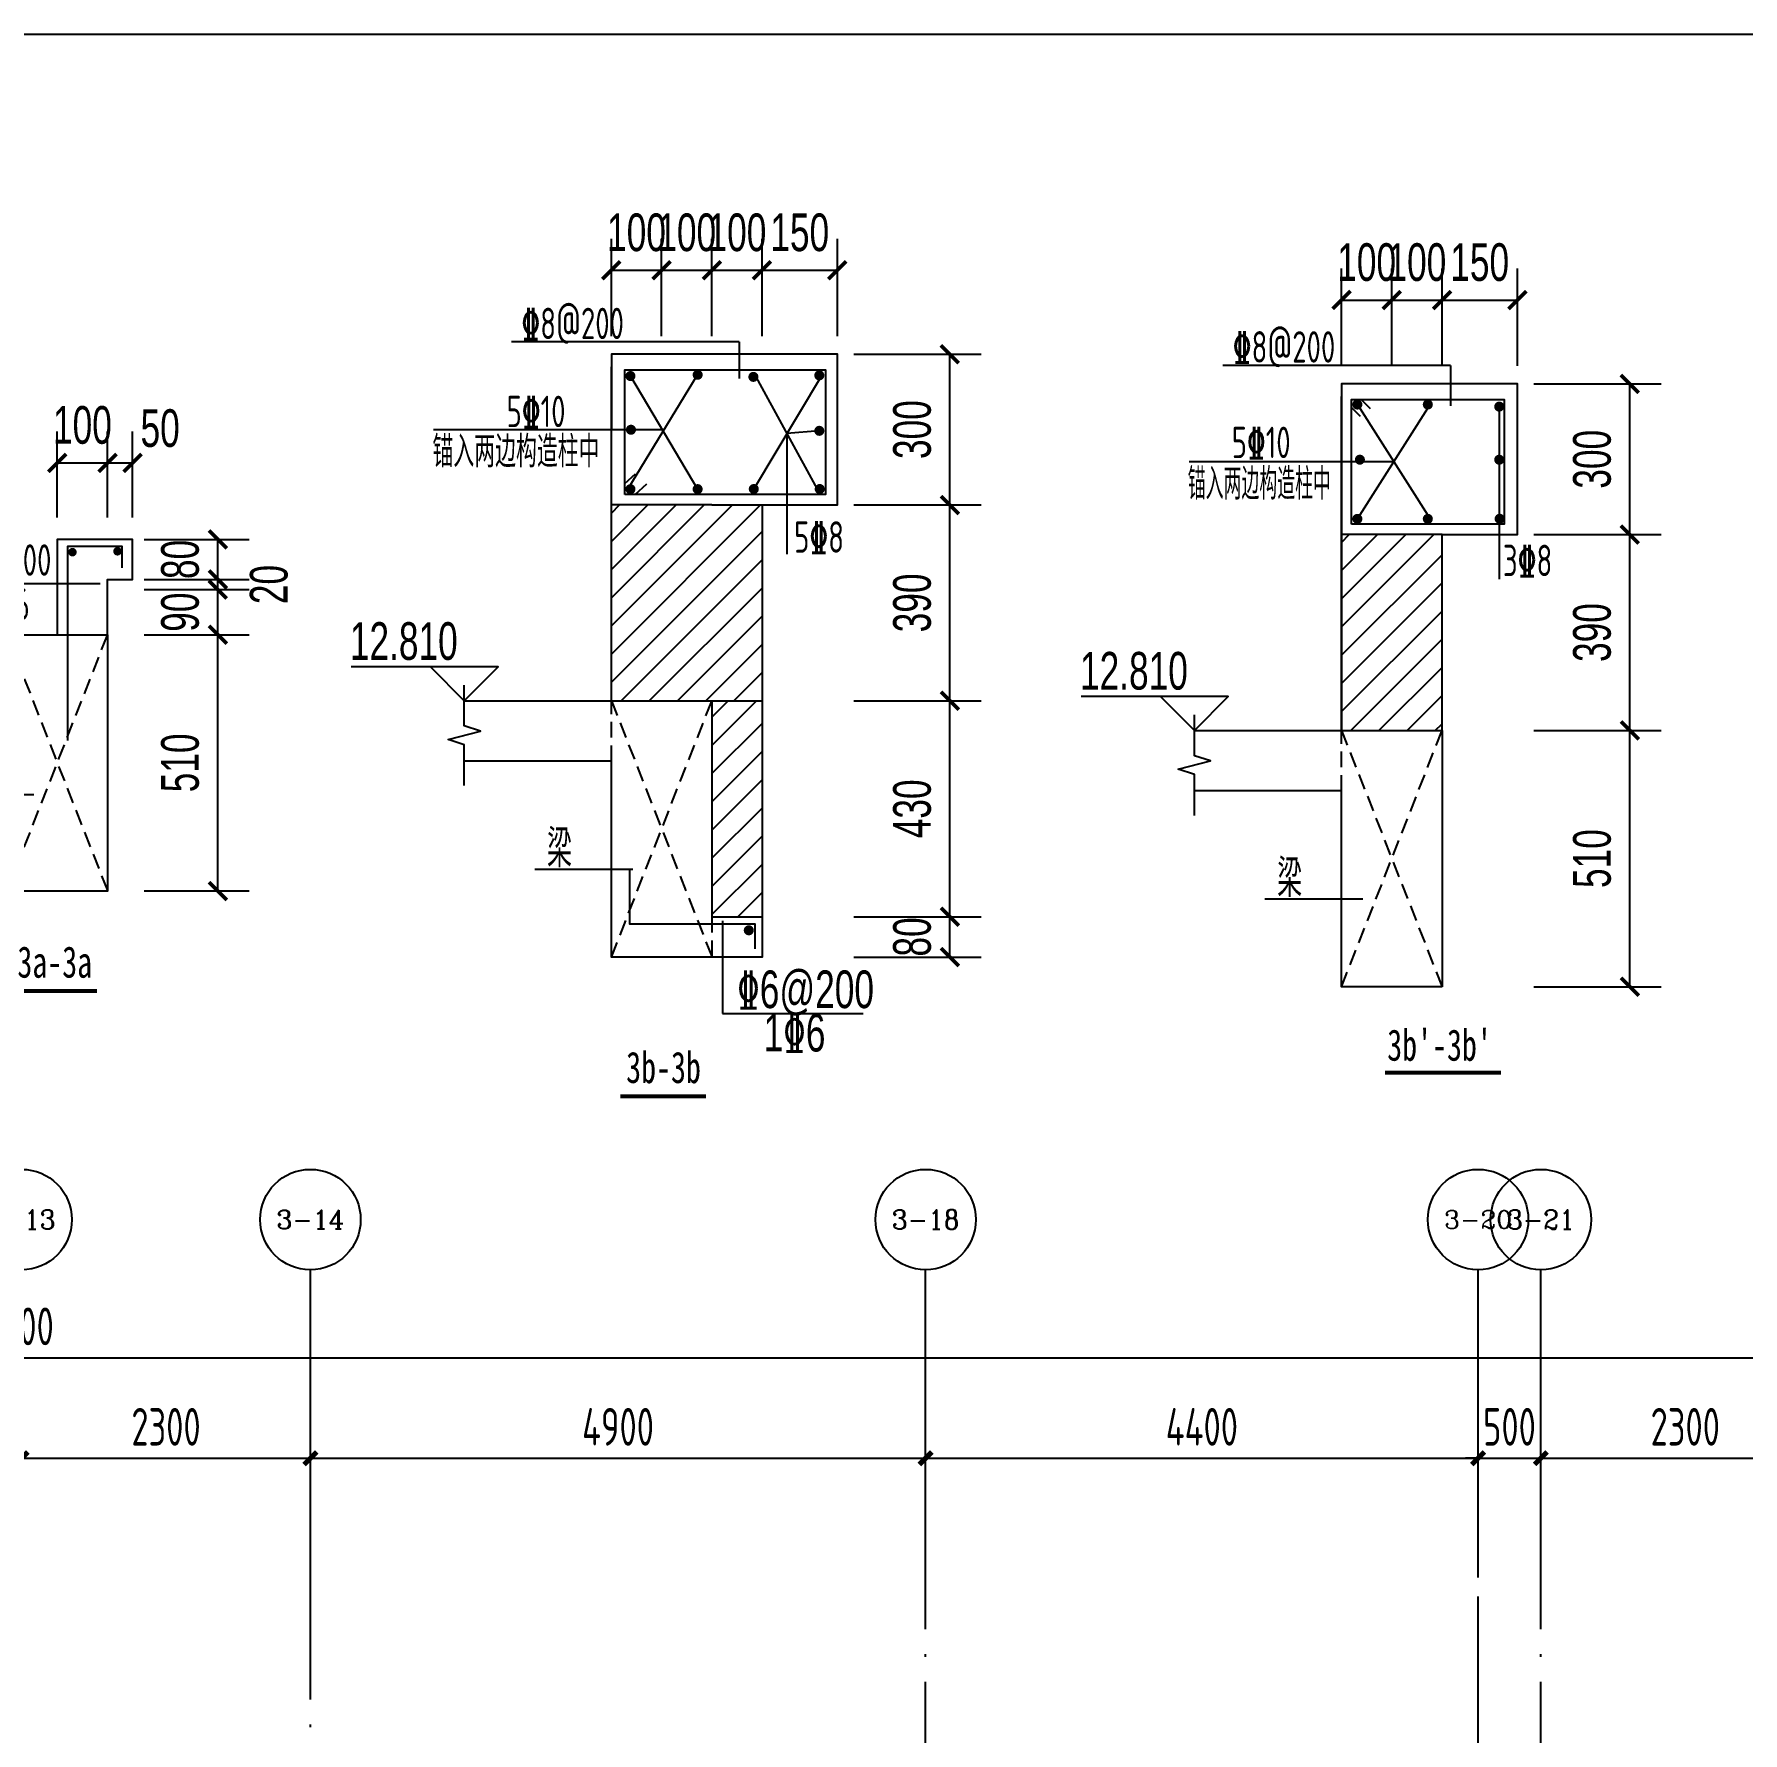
# Model space of a CAD drawing. Extents: x -173820 to 521180, y -715739 to 158231.
# Drawn here: x 18530 to 32138, y 89344 to 102871 of the extents above; entities that cross this region are included whole.
import ezdxf
from ezdxf.enums import TextEntityAlignment as Align

# ---------------------------------------------------------------- set-up
doc = ezdxf.new("R2010")
doc.units = 0
doc.header["$LTSCALE"] = 1000
doc.linetypes.add('DOTE', pattern=[2.42, 2, -0.2, 0.02, -0.2])
doc.linetypes.add('HIDDEN2', pattern=[0.1875, 0.125, -0.0625])
for name, color, linetype in [('AXIS', 1, 'DOTE'), ('AXIS_TEXT', 7, 'Continuous'), ('DIM1', 3, 'Continuous'), ('JG1', 3, 'Continuous'), ('填充', 8, 'Continuous'), ('模板线', 3, 'Continuous')]:
    doc.layers.add(name, color=color, linetype=linetype)
doc.styles.add('_TCH_AXIS', font='COMPLEX', dxfattribs={"bigfont": 'GBCBIG'})
doc.styles.add('COMPLEX', font='COMPLEX')
doc.styles.add('TEXTDIM', font='njadri_romans1.shx', dxfattribs={"width": 0.7, "bigfont": 'njadri_fhztxt.shx'})
doc.styles.add('TEXTSTEEL', font='njadri_tssdeng.shx', dxfattribs={"width": 0.7, "bigfont": 'njadri_tssdchn.shx'})
doc.styles.add('zzt', font='tssdeng.shx', dxfattribs={"width": 0.7, "height": 300, "bigfont": 'tssdchn.shx'})
doc.styles.add('钢筋', font='tssdeng.shx', dxfattribs={"width": 0.7, "height": 250, "bigfont": 'tssdchn.shx'})
doc.styles.add('黑体', font='simhei.ttf', dxfattribs={"width": 0.8})
doc.dimstyles.new('DIM100', dxfattribs={"dimtxt": 300, "dimasz": 1, "dimexe": 250, "dimexo": 0, "dimgap": 150, "dimtad": 1, "dimdec": 0, "dimzin": 0, "dimdsep": 46, "dimtxsty": 'TEXTDIM', "dimblk": 'DI', "dimcen": 0, "dimclrt": 7, "dimadec": 0, "dimazin": 0, "dimtfac": 1, "dimtdec": 0, "dimtix": 1, "dimtmove": 2, "dimatfit": 3, "dimldrblk": 'DI', "dimfxl": 0, "dimtolj": 1, "dimtzin": 0, "dimarcsym": 0})
doc.dimstyles.new('DIM_1_100', dxfattribs={"dimtxt": 300, "dimasz": 100, "dimexe": 200, "dimexo": 50, "dimgap": 100, "dimtad": 1, "dimdec": 0, "dimzin": 0, "dimdsep": 46, "dimtxsty": 'zzt', "dimblk": 'ARCHTICK', "dimcen": 0, "dimclrt": 7, "dimadec": 0, "dimazin": 0, "dimtfac": 1, "dimtdec": 0, "dimtix": 1, "dimtmove": 2, "dimatfit": 0, "dimldrblk": 'ARCHTICK', "dimfxl": 0, "dimtolj": 1, "dimarcsym": 0})

# ---------------------------------------------------------------- blocks, each defined once
blk = doc.blocks.new('DI')
at = {"color": 3, "const_width": 30}
blk.add_lwpolyline([(-71, -71), (71, 71)], dxfattribs=at)
blk = doc.blocks.new('*D866')
at = {"layer": 'Defpoints', "color": 0}
for p in [(3151, 4206), (2951, 3770), (3151, 3770)]:
    blk.add_point(p, dxfattribs=at)
at = {"layer": 'JG1', "color": 0, "lineweight": -2}
for p, q in [((2951, 3770), (2951, 4456)), ((3151, 3770), (3151, 4456)), ((2950, 4206), (2949, 4206)), ((2951, 4206), (3151, 4206)), ((3152, 4206), (3153, 4206))]:
    blk.add_line(p, q, dxfattribs=at)
blk.add_blockref('DI', (2951, 4206), dxfattribs=at)
at = {"layer": 'JG1', "color": 0, "lineweight": -2, "rotation": 180}
blk.add_blockref('DI', (3151, 4206), dxfattribs=at)
at = {"layer": 'JG1', "color": 7, "insert": (3370, 4481), "char_height": 300, "attachment_point": 5, "style": 'TEXTDIM'}
blk.add_mtext('\\A1;50', dxfattribs=at)
blk = doc.blocks.new('*D867')
at = {"layer": 'Defpoints', "color": 0}
for p in [(2951, 4206), (2551, 3770), (2951, 3770)]:
    blk.add_point(p, dxfattribs=at)
at = {"layer": 'JG1', "color": 0, "lineweight": -2}
for p, q in [((2551, 3770), (2551, 4456)), ((2951, 3770), (2951, 4456)), ((2550, 4206), (2549, 4206)), ((2551, 4206), (2951, 4206)), ((2952, 4206), (2953, 4206))]:
    blk.add_line(p, q, dxfattribs=at)
blk.add_blockref('DI', (2551, 4206), dxfattribs=at)
at = {"layer": 'JG1', "color": 0, "lineweight": -2, "rotation": 180}
blk.add_blockref('DI', (2951, 4206), dxfattribs=at)
at = {"layer": 'JG1', "color": 7, "insert": (2751, 4506), "char_height": 300, "attachment_point": 5, "style": 'TEXTDIM'}
blk.add_mtext('\\A1;100', dxfattribs=at)
blk = doc.blocks.new('*D868')
at = {"layer": 'Defpoints', "color": 0}
for p in [(3243, 3597), (3830, 3597), (3243, 3277)]:
    blk.add_point(p, dxfattribs=at)
at = {"layer": 'JG1', "color": 0, "lineweight": -2}
for p, q in [((3243, 3597), (4080, 3597)), ((3830, 3598), (3830, 3599)), ((3830, 3277), (3830, 3597)), ((3243, 3277), (4080, 3277)), ((3830, 3276), (3830, 3275))]:
    blk.add_line(p, q, dxfattribs=at)
for p, rotation in [((3830, 3597), 270), ((3830, 3277), 90)]:
    blk.add_blockref('DI', p, dxfattribs=dict(at, rotation=rotation))
at = {"layer": 'JG1', "color": 7, "insert": (3530, 3437), "char_height": 300, "attachment_point": 5, "rotation": 90, "style": 'TEXTDIM'}
blk.add_mtext('\\A1;80', dxfattribs=at)
blk = doc.blocks.new('*D869')
at = {"layer": 'Defpoints', "color": 0}
for p in [(3243, 3277), (3830, 3277), (3243, 3197)]:
    blk.add_point(p, dxfattribs=at)
at = {"layer": 'JG1', "color": 0, "lineweight": -2}
for p, q in [((3243, 3277), (4080, 3277)), ((3830, 3278), (3830, 3279)), ((3830, 3197), (3830, 3277)), ((3243, 3197), (4080, 3197)), ((3830, 3196), (3830, 3195))]:
    blk.add_line(p, q, dxfattribs=at)
for p, rotation in [((3830, 3277), 270), ((3830, 3197), 90)]:
    blk.add_blockref('DI', p, dxfattribs=dict(at, rotation=rotation))
at = {"layer": 'JG1', "color": 7, "insert": (4237, 3237), "char_height": 300, "attachment_point": 5, "rotation": 90, "style": 'TEXTDIM'}
blk.add_mtext('\\A1;20', dxfattribs=at)
blk = doc.blocks.new('*D870')
at = {"layer": 'Defpoints', "color": 0}
for p in [(3243, 2837), (3830, 2837), (3243, 797)]:
    blk.add_point(p, dxfattribs=at)
at = {"layer": 'JG1', "color": 0, "lineweight": -2}
for p, q in [((3243, 2837), (4080, 2837)), ((3830, 798), (3830, 2836)), ((3243, 797), (4080, 797))]:
    blk.add_line(p, q, dxfattribs=at)
for p, rotation in [((3830, 2837), 90), ((3830, 797), 270)]:
    blk.add_blockref('DI', p, dxfattribs=dict(at, rotation=rotation))
at = {"layer": 'JG1', "color": 7, "insert": (3530, 1817), "char_height": 300, "attachment_point": 5, "rotation": 90, "style": 'TEXTDIM'}
blk.add_mtext('\\A1;510', dxfattribs=at)
blk = doc.blocks.new('*D871')
at = {"layer": 'Defpoints', "color": 0}
for p in [(3243, 3197), (3830, 3197), (3243, 2837)]:
    blk.add_point(p, dxfattribs=at)
at = {"layer": 'JG1', "color": 0, "lineweight": -2}
for p, q in [((3243, 3197), (4080, 3197)), ((3830, 3198), (3830, 3199)), ((3830, 2837), (3830, 3197)), ((3243, 2837), (4080, 2837)), ((3830, 2836), (3830, 2835))]:
    blk.add_line(p, q, dxfattribs=at)
for p, rotation in [((3830, 3197), 270), ((3830, 2837), 90)]:
    blk.add_blockref('DI', p, dxfattribs=dict(at, rotation=rotation))
at = {"layer": 'JG1', "color": 7, "insert": (3530, 3017), "char_height": 300, "attachment_point": 5, "rotation": 90, "style": 'TEXTDIM'}
blk.add_mtext('\\A1;90', dxfattribs=at)
blk = doc.blocks.new('*D1732')
at = {"layer": 'Defpoints', "color": 0}
for p in [(3883, 6579), (3283, 6055), (3883, 6055)]:
    blk.add_point(p, dxfattribs=at)
at = {"layer": 'JG1', "color": 0, "lineweight": -2}
for p, q in [((3283, 6055), (3283, 6829)), ((3883, 6055), (3883, 6829)), ((3282, 6579), (3281, 6579)), ((3283, 6579), (3883, 6579)), ((3884, 6579), (3885, 6579))]:
    blk.add_line(p, q, dxfattribs=at)
blk.add_blockref('DI', (3283, 6579), dxfattribs=at)
at = {"layer": 'JG1', "color": 0, "lineweight": -2, "rotation": 180}
blk.add_blockref('DI', (3883, 6579), dxfattribs=at)
at = {"layer": 'JG1', "color": 7, "insert": (3583, 6879), "char_height": 300, "attachment_point": 5, "style": 'TEXTDIM'}
blk.add_mtext('\\A1;150', dxfattribs=at)
blk = doc.blocks.new('*D1733')
at = {"layer": 'Defpoints', "color": 0}
for p in [(2883, 6579), (2483, 6055), (2883, 6055)]:
    blk.add_point(p, dxfattribs=at)
at = {"layer": 'JG1', "color": 0, "lineweight": -2}
for p, q in [((2483, 6055), (2483, 6829)), ((2883, 6055), (2883, 6829)), ((2482, 6579), (2481, 6579)), ((2483, 6579), (2883, 6579)), ((2884, 6579), (2885, 6579))]:
    blk.add_line(p, q, dxfattribs=at)
blk.add_blockref('DI', (2483, 6579), dxfattribs=at)
at = {"layer": 'JG1', "color": 0, "lineweight": -2, "rotation": 180}
blk.add_blockref('DI', (2883, 6579), dxfattribs=at)
at = {"layer": 'JG1', "color": 7, "insert": (2683, 6879), "char_height": 300, "attachment_point": 5, "style": 'TEXTDIM'}
blk.add_mtext('\\A1;100', dxfattribs=at)
blk = doc.blocks.new('*D1734')
at = {"layer": 'Defpoints', "color": 0}
for p in [(2483, 6579), (2083, 6055), (2483, 6055)]:
    blk.add_point(p, dxfattribs=at)
at = {"layer": 'JG1', "color": 0, "lineweight": -2}
for p, q in [((2083, 6055), (2083, 6829)), ((2483, 6055), (2483, 6829)), ((2082, 6579), (2081, 6579)), ((2083, 6579), (2483, 6579)), ((2484, 6579), (2485, 6579))]:
    blk.add_line(p, q, dxfattribs=at)
blk.add_blockref('DI', (2083, 6579), dxfattribs=at)
at = {"layer": 'JG1', "color": 0, "lineweight": -2, "rotation": 180}
blk.add_blockref('DI', (2483, 6579), dxfattribs=at)
at = {"layer": 'JG1', "color": 7, "insert": (2283, 6879), "char_height": 300, "attachment_point": 5, "style": 'TEXTDIM'}
blk.add_mtext('\\A1;100', dxfattribs=at)
blk = doc.blocks.new('*D1735')
at = {"layer": 'Defpoints', "color": 0}
for p in [(4014, 5910), (4779, 5910), (4014, 4710)]:
    blk.add_point(p, dxfattribs=at)
at = {"layer": 'JG1', "color": 0, "lineweight": -2}
for p, q in [((4014, 5910), (5029, 5910)), ((4779, 4711), (4779, 5909)), ((4014, 4710), (5029, 4710))]:
    blk.add_line(p, q, dxfattribs=at)
for p, rotation in [((4779, 5910), 90), ((4779, 4710), 270)]:
    blk.add_blockref('DI', p, dxfattribs=dict(at, rotation=rotation))
at = {"layer": 'JG1', "color": 7, "insert": (4479, 5310), "char_height": 300, "attachment_point": 5, "rotation": 90, "style": 'TEXTDIM'}
blk.add_mtext('\\A1;300', dxfattribs=at)
blk = doc.blocks.new('*D1736')
at = {"layer": 'Defpoints', "color": 0}
for p in [(4014, 1430), (4779, 1430), (4014, 1110)]:
    blk.add_point(p, dxfattribs=at)
at = {"layer": 'JG1', "color": 0, "lineweight": -2}
for p, q in [((4014, 1430), (5029, 1430)), ((4779, 1431), (4779, 1432)), ((4779, 1110), (4779, 1430)), ((4014, 1110), (5029, 1110)), ((4779, 1109), (4779, 1108))]:
    blk.add_line(p, q, dxfattribs=at)
for p, rotation in [((4779, 1430), 270), ((4779, 1110), 90)]:
    blk.add_blockref('DI', p, dxfattribs=dict(at, rotation=rotation))
at = {"layer": 'JG1', "color": 7, "insert": (4479, 1270), "char_height": 300, "attachment_point": 5, "rotation": 90, "style": 'TEXTDIM'}
blk.add_mtext('\\A1;80', dxfattribs=at)
blk = doc.blocks.new('*D1737')
at = {"layer": 'Defpoints', "color": 0}
for p in [(4014, 4710), (4779, 4710), (4014, 3150)]:
    blk.add_point(p, dxfattribs=at)
at = {"layer": 'JG1', "color": 0, "lineweight": -2}
for p, q in [((4014, 4710), (5029, 4710)), ((4779, 3151), (4779, 4709)), ((4014, 3150), (5029, 3150))]:
    blk.add_line(p, q, dxfattribs=at)
for p, rotation in [((4779, 4710), 90), ((4779, 3150), 270)]:
    blk.add_blockref('DI', p, dxfattribs=dict(at, rotation=rotation))
at = {"layer": 'JG1', "color": 7, "insert": (4479, 3930), "char_height": 300, "attachment_point": 5, "rotation": 90, "style": 'TEXTDIM'}
blk.add_mtext('\\A1;390', dxfattribs=at)
blk = doc.blocks.new('*D1738')
at = {"layer": 'Defpoints', "color": 0}
for p in [(3283, 6579), (2883, 6055), (3283, 6055)]:
    blk.add_point(p, dxfattribs=at)
at = {"layer": 'JG1', "color": 0, "lineweight": -2}
for p, q in [((2883, 6055), (2883, 6829)), ((3283, 6055), (3283, 6829)), ((2882, 6579), (2881, 6579)), ((2883, 6579), (3283, 6579)), ((3284, 6579), (3285, 6579))]:
    blk.add_line(p, q, dxfattribs=at)
blk.add_blockref('DI', (2883, 6579), dxfattribs=at)
at = {"layer": 'JG1', "color": 0, "lineweight": -2, "rotation": 180}
blk.add_blockref('DI', (3283, 6579), dxfattribs=at)
at = {"layer": 'JG1', "color": 7, "insert": (3083, 6879), "char_height": 300, "attachment_point": 5, "style": 'TEXTDIM'}
blk.add_mtext('\\A1;100', dxfattribs=at)
blk = doc.blocks.new('*D1739')
at = {"layer": 'Defpoints', "color": 0}
for p in [(4014, 3150), (4779, 3150), (4014, 1430)]:
    blk.add_point(p, dxfattribs=at)
at = {"layer": 'JG1', "color": 0, "lineweight": -2}
for p, q in [((4014, 3150), (5029, 3150)), ((4779, 1431), (4779, 3149)), ((4014, 1430), (5029, 1430))]:
    blk.add_line(p, q, dxfattribs=at)
for p, rotation in [((4779, 3150), 90), ((4779, 1430), 270)]:
    blk.add_blockref('DI', p, dxfattribs=dict(at, rotation=rotation))
at = {"layer": 'JG1', "color": 7, "insert": (4479, 2290), "char_height": 300, "attachment_point": 5, "rotation": 90, "style": 'TEXTDIM'}
blk.add_mtext('\\A1;430', dxfattribs=at)
blk = doc.blocks.new('*D1746')
at = {"layer": 'Defpoints', "color": 0}
for p in [(3483, 6153), (2883, 5630), (3483, 5630)]:
    blk.add_point(p, dxfattribs=at)
at = {"layer": 'JG1', "color": 0, "lineweight": -2}
for p, q in [((2883, 5630), (2883, 6403)), ((3483, 5630), (3483, 6403)), ((2882, 6153), (2881, 6153)), ((2883, 6153), (3483, 6153)), ((3484, 6153), (3485, 6153))]:
    blk.add_line(p, q, dxfattribs=at)
blk.add_blockref('DI', (2883, 6153), dxfattribs=at)
at = {"layer": 'JG1', "color": 0, "lineweight": -2, "rotation": 180}
blk.add_blockref('DI', (3483, 6153), dxfattribs=at)
at = {"layer": 'JG1', "color": 7, "insert": (3183, 6453), "char_height": 300, "attachment_point": 5, "style": 'TEXTDIM'}
blk.add_mtext('\\A1;150', dxfattribs=at)
blk = doc.blocks.new('*D1747')
at = {"layer": 'Defpoints', "color": 0}
for p in [(2883, 6153), (2483, 5630), (2883, 5630)]:
    blk.add_point(p, dxfattribs=at)
at = {"layer": 'JG1', "color": 0, "lineweight": -2}
for p, q in [((2483, 5630), (2483, 6403)), ((2883, 5630), (2883, 6403)), ((2482, 6153), (2481, 6153)), ((2483, 6153), (2883, 6153)), ((2884, 6153), (2885, 6153))]:
    blk.add_line(p, q, dxfattribs=at)
blk.add_blockref('DI', (2483, 6153), dxfattribs=at)
at = {"layer": 'JG1', "color": 0, "lineweight": -2, "rotation": 180}
blk.add_blockref('DI', (2883, 6153), dxfattribs=at)
at = {"layer": 'JG1', "color": 7, "insert": (2683, 6453), "char_height": 300, "attachment_point": 5, "style": 'TEXTDIM'}
blk.add_mtext('\\A1;100', dxfattribs=at)
blk = doc.blocks.new('*D1748')
at = {"layer": 'Defpoints', "color": 0}
for p in [(2483, 6153), (2083, 5630), (2483, 5630)]:
    blk.add_point(p, dxfattribs=at)
at = {"layer": 'JG1', "color": 0, "lineweight": -2}
for p, q in [((2083, 5630), (2083, 6403)), ((2483, 5630), (2483, 6403)), ((2082, 6153), (2081, 6153)), ((2083, 6153), (2483, 6153)), ((2484, 6153), (2485, 6153))]:
    blk.add_line(p, q, dxfattribs=at)
blk.add_blockref('DI', (2083, 6153), dxfattribs=at)
at = {"layer": 'JG1', "color": 0, "lineweight": -2, "rotation": 180}
blk.add_blockref('DI', (2483, 6153), dxfattribs=at)
at = {"layer": 'JG1', "color": 7, "insert": (2283, 6453), "char_height": 300, "attachment_point": 5, "style": 'TEXTDIM'}
blk.add_mtext('\\A1;100', dxfattribs=at)
blk = doc.blocks.new('*D1749')
at = {"layer": 'Defpoints', "color": 0}
for p in [(3614, 5485), (4379, 5485), (3614, 4285)]:
    blk.add_point(p, dxfattribs=at)
at = {"layer": 'JG1', "color": 0, "lineweight": -2}
for p, q in [((3614, 5485), (4629, 5485)), ((4379, 4286), (4379, 5484)), ((3614, 4285), (4629, 4285))]:
    blk.add_line(p, q, dxfattribs=at)
for p, rotation in [((4379, 5485), 90), ((4379, 4285), 270)]:
    blk.add_blockref('DI', p, dxfattribs=dict(at, rotation=rotation))
at = {"layer": 'JG1', "color": 7, "insert": (4079, 4885), "char_height": 300, "attachment_point": 5, "rotation": 90, "style": 'TEXTDIM'}
blk.add_mtext('\\A1;300', dxfattribs=at)
blk = doc.blocks.new('*D1750')
at = {"layer": 'Defpoints', "color": 0}
for p in [(3614, 2725), (4379, 2725), (3614, 685)]:
    blk.add_point(p, dxfattribs=at)
at = {"layer": 'JG1', "color": 0, "lineweight": -2}
for p, q in [((3614, 2725), (4629, 2725)), ((4379, 686), (4379, 2724)), ((3614, 685), (4629, 685))]:
    blk.add_line(p, q, dxfattribs=at)
for p, rotation in [((4379, 2725), 90), ((4379, 685), 270)]:
    blk.add_blockref('DI', p, dxfattribs=dict(at, rotation=rotation))
at = {"layer": 'JG1', "color": 7, "insert": (4079, 1705), "char_height": 300, "attachment_point": 5, "rotation": 90, "style": 'TEXTDIM'}
blk.add_mtext('\\A1;510', dxfattribs=at)
blk = doc.blocks.new('*D1751')
at = {"layer": 'Defpoints', "color": 0}
for p in [(3614, 4285), (4379, 4285), (3614, 2725)]:
    blk.add_point(p, dxfattribs=at)
at = {"layer": 'JG1', "color": 0, "lineweight": -2}
for p, q in [((3614, 4285), (4629, 4285)), ((4379, 2726), (4379, 4284)), ((3614, 2725), (4629, 2725))]:
    blk.add_line(p, q, dxfattribs=at)
for p, rotation in [((4379, 4285), 90), ((4379, 2725), 270)]:
    blk.add_blockref('DI', p, dxfattribs=dict(at, rotation=rotation))
at = {"layer": 'JG1', "color": 7, "insert": (4079, 3505), "char_height": 300, "attachment_point": 5, "rotation": 90, "style": 'TEXTDIM'}
blk.add_mtext('\\A1;390', dxfattribs=at)
blk = doc.blocks.new('_ArchTick')
at = {"color": 4, "linetype": 'ByBlock', "const_width": 0.4}
blk.add_lwpolyline([(-0.5, -0.5), (0.5, 0.5)], dxfattribs=at)
blk = doc.blocks.new('*D421')
at = {"layer": 'Defpoints', "color": 0}
for p in [(26400, 22821), (24100, 21871), (26400, 21871)]:
    blk.add_point(p, dxfattribs=at)
at = {"layer": 'DIM1', "color": 0, "lineweight": -2}
for p, q in [((24100, 21921), (24100, 23021)), ((26400, 21921), (26400, 23021)), ((24100, 22821), (26400, 22821))]:
    blk.add_line(p, q, dxfattribs=at)
at = {"layer": 'DIM1', "color": 0, "lineweight": -2, "xscale": 100, "yscale": 100, "zscale": 100, "rotation": 180}
blk.add_blockref('_ArchTick', (24100, 22821), dxfattribs=at)
at = {"layer": 'DIM1', "color": 0, "lineweight": -2, "xscale": 100, "yscale": 100, "zscale": 100}
blk.add_blockref('_ArchTick', (26400, 22821), dxfattribs=at)
at = {"layer": 'DIM1', "color": 7, "insert": (25250, 23071), "char_height": 300, "attachment_point": 5, "style": 'zzt'}
blk.add_mtext('\\A1;2300', dxfattribs=at)
blk = doc.blocks.new('*D422')
at = {"layer": 'Defpoints', "color": 0}
for p in [(31300, 22821), (26400, 21871), (31300, 21871)]:
    blk.add_point(p, dxfattribs=at)
at = {"layer": 'DIM1', "color": 0, "lineweight": -2}
for p, q in [((26400, 21921), (26400, 23021)), ((31300, 21921), (31300, 23021)), ((26400, 22821), (31300, 22821))]:
    blk.add_line(p, q, dxfattribs=at)
at = {"layer": 'DIM1', "color": 0, "lineweight": -2, "xscale": 100, "yscale": 100, "zscale": 100, "rotation": 180}
blk.add_blockref('_ArchTick', (26400, 22821), dxfattribs=at)
at = {"layer": 'DIM1', "color": 0, "lineweight": -2, "xscale": 100, "yscale": 100, "zscale": 100}
blk.add_blockref('_ArchTick', (31300, 22821), dxfattribs=at)
at = {"layer": 'DIM1', "color": 7, "insert": (28850, 23071), "char_height": 300, "attachment_point": 5, "style": 'zzt'}
blk.add_mtext('\\A1;4900', dxfattribs=at)
blk = doc.blocks.new('*D423')
at = {"layer": 'Defpoints', "color": 0}
for p in [(35700, 22821), (31300, 21871), (35700, 21871)]:
    blk.add_point(p, dxfattribs=at)
at = {"layer": 'DIM1', "color": 0, "lineweight": -2}
for p, q in [((31300, 21921), (31300, 23021)), ((35700, 21921), (35700, 23021)), ((31300, 22821), (35700, 22821))]:
    blk.add_line(p, q, dxfattribs=at)
at = {"layer": 'DIM1', "color": 0, "lineweight": -2, "xscale": 100, "yscale": 100, "zscale": 100, "rotation": 180}
blk.add_blockref('_ArchTick', (31300, 22821), dxfattribs=at)
at = {"layer": 'DIM1', "color": 0, "lineweight": -2, "xscale": 100, "yscale": 100, "zscale": 100}
blk.add_blockref('_ArchTick', (35700, 22821), dxfattribs=at)
at = {"layer": 'DIM1', "color": 7, "insert": (33500, 23071), "char_height": 300, "attachment_point": 5, "style": 'zzt'}
blk.add_mtext('\\A1;4400', dxfattribs=at)
blk = doc.blocks.new('*D424')
at = {"layer": 'Defpoints', "color": 0}
for p in [(36200, 22821), (35700, 21871), (36200, 21871)]:
    blk.add_point(p, dxfattribs=at)
at = {"layer": 'DIM1', "color": 0, "lineweight": -2}
for p, q in [((35700, 21921), (35700, 23021)), ((36200, 21921), (36200, 23021)), ((35700, 22821), (35600, 22821)), ((35700, 22821), (36200, 22821)), ((36200, 22821), (36300, 22821))]:
    blk.add_line(p, q, dxfattribs=at)
at = {"layer": 'DIM1', "color": 0, "lineweight": -2, "xscale": 100, "yscale": 100, "zscale": 100}
blk.add_blockref('_ArchTick', (35700, 22821), dxfattribs=at)
at = {"layer": 'DIM1', "color": 0, "lineweight": -2, "xscale": 100, "yscale": 100, "zscale": 100, "rotation": 180}
blk.add_blockref('_ArchTick', (36200, 22821), dxfattribs=at)
at = {"layer": 'DIM1', "color": 7, "insert": (35950, 23071), "char_height": 300, "attachment_point": 5, "style": 'zzt'}
blk.add_mtext('\\A1;500', dxfattribs=at)
blk = doc.blocks.new('*D425')
at = {"layer": 'Defpoints', "color": 0}
for p in [(38500, 22821), (36200, 21871), (38500, 21871)]:
    blk.add_point(p, dxfattribs=at)
at = {"layer": 'DIM1', "color": 0, "lineweight": -2}
for p, q in [((36200, 21921), (36200, 23021)), ((38500, 21921), (38500, 23021)), ((36200, 22821), (38500, 22821))]:
    blk.add_line(p, q, dxfattribs=at)
at = {"layer": 'DIM1', "color": 0, "lineweight": -2, "xscale": 100, "yscale": 100, "zscale": 100, "rotation": 180}
blk.add_blockref('_ArchTick', (36200, 22821), dxfattribs=at)
at = {"layer": 'DIM1', "color": 0, "lineweight": -2, "xscale": 100, "yscale": 100, "zscale": 100}
blk.add_blockref('_ArchTick', (38500, 22821), dxfattribs=at)
at = {"layer": 'DIM1', "color": 7, "insert": (37350, 23071), "char_height": 300, "attachment_point": 5, "style": 'zzt'}
blk.add_mtext('\\A1;2300', dxfattribs=at)
blk = doc.blocks.new('*D429')
at = {"layer": 'Defpoints', "color": 0}
for p in [(48000, 23621), (0, 21871), (48000, 21871)]:
    blk.add_point(p, dxfattribs=at)
at = {"layer": 'DIM1', "color": 0, "lineweight": -2}
for p, q in [((0, 21921), (0, 23821)), ((48000, 21921), (48000, 23821)), ((0, 23621), (48000, 23621))]:
    blk.add_line(p, q, dxfattribs=at)
at = {"layer": 'DIM1', "color": 0, "lineweight": -2, "xscale": 100, "yscale": 100, "zscale": 100, "rotation": 180}
blk.add_blockref('_ArchTick', (0, 23621), dxfattribs=at)
at = {"layer": 'DIM1', "color": 0, "lineweight": -2, "xscale": 100, "yscale": 100, "zscale": 100}
blk.add_blockref('_ArchTick', (48000, 23621), dxfattribs=at)
at = {"layer": 'DIM1', "color": 7, "insert": (24000, 23871), "char_height": 300, "attachment_point": 5, "style": 'zzt'}
blk.add_mtext('\\A1;48000', dxfattribs=at)
blk = doc.blocks.new('_AXISO')
at = {"color": 3}
blk.add_circle((0, 0), 0.5, dxfattribs=at)
at = {"layer": 'AXIS_TEXT', "color": 3, "style": 'COMPLEX', "width": 1.041667}
blk.add_attdef('A', text='', height=0.56, dxfattribs=at).set_placement((-0.25, -0.28), (0.25, -0.28), align=Align.FIT)
blk = doc.blocks.new('$1304814')
at = {"layer": 'JG1'}
for points in [[(2951, 2836.6), (2951, 3276.6), (3151, 3276.6), (3151, 3596.6), (2551, 3596.6), (2551, 2836.6)], [(779.7, 3106.6), (1049.7, 2836.6), (1319.7, 3106.6), (148.3, 3106.6)], [(1049.7, 3022.9), (1049.7, 2672.9), (1269.7, 2602.9), (829.7, 2556.1), (1049.7, 2492.9), (1049.7, 2142.9)], [(2951, 2836.6), (2951, 796.6), (2151, 796.6), (2151, 2356.6), (1049.7, 2356.6)], [(1049.7, 2836.6), (2551, 2836.6)]]:
    blk.add_lwpolyline(points, dxfattribs=at)
at = {"layer": '模板线'}
for p, q in [((2892.3, 3241.9), (1628.3, 3241.9)), ((2551, 2836.6), (2951, 2836.6)), ((1714.6, 1566.3), (2364.6, 1566.3))]:
    blk.add_line(p, q, dxfattribs=at)
at = {"layer": '模板线', "linetype": 'HIDDEN2'}
for p, q in [((2151, 2356.6), (2151, 2836.6)), ((2151, 2836.6), (2951, 796.6)), ((2151, 796.6), (2951, 2836.6))]:
    blk.add_line(p, q, dxfattribs=at)
at = {"layer": '模板线', "color": 6}
blk.add_lwpolyline([(2633.8, 1996.2), (2633.8, 3542.5), (3066.1, 3542.5), (3066.1, 3369.7)], dxfattribs=at)
at = {"layer": '模板线', "color": 6, "linetype": 'HIDDEN2', "const_width": 33.7}
for points in [[(2688.6, 3494.9, -1), (2654.8, 3494.9, -1)], [(3047.2, 3501.8, -1), (3013.4, 3501.8, -1)]]:
    blk.add_lwpolyline(points, format="xyb", close=True, dxfattribs=at)
at = {"layer": '模板线', "color": 3, "elevation": -307942.8}
blk.add_lwpolyline([(2186.2, 0, 31.2, 31.2, 0), (2868.4, 0, 0, 0, 0)], format="xyseb", dxfattribs=at)
at = {"layer": 'JG1', "style": 'TEXTSTEEL', "width": 0.7}
blk.add_text('楼层结构标高', height=300, dxfattribs=at).set_placement((-9.9, 3169.7))
at = {"layer": '模板线', "style": '钢筋', "width": 0.7}
for s, p in [('%%1328@200', (1687.3, 3307.4)), ('2%%1326', (1947, 2954.9)), ('梁', (1841.6, 1609.4))]:
    blk.add_text(s, height=250, dxfattribs=at).set_placement(p)
at = {"layer": '模板线', "color": 3, "style": '黑体', "width": 0.7}
blk.add_text('3a-3a', height=250, dxfattribs=at).set_placement((2233.1, 106.6, -307942.8))
at = {"layer": 'JG1'}
for p1, p2, distance, picture, middle in [((2551, 3770.3), (2951, 3770.3), 435.6, '*D867', (2751, 4505.9)), ((3242.5, 3276.6), (3242.5, 3596.6), -587.3, '*D868', (3529.8, 3436.6)), ((3242.5, 2836.6), (3242.5, 3196.6), -587.3, '*D871', (3529.8, 3016.6)), ((3242.5, 796.6), (3242.5, 2836.6), -587.3, '*D870', (3529.8, 1816.6))]:
    dim = blk.add_aligned_dim(p1=p1, p2=p2, distance=distance, dimstyle='DIM100', override={"dimlfac": 0.25}, dxfattribs=at)
    dim.commit()
    dim.dimension.update_dxf_attribs({"geometry": picture, "text_midpoint": middle})
for base, p1, p2, angle, picture, middle in [((3151, 4205.9), (2951, 3770.3), (3151, 3770.3), 0, '*D866', (3370, 4480.9)), ((3829.8, 3276.6), (3242.5, 3196.6), (3242.5, 3276.6), 90, '*D869', (4237.1, 3236.6))]:
    dim = blk.add_linear_dim(base=base, p1=p1, p2=p2, angle=angle, dimstyle='DIM100', override={"dimlfac": 0.25}, dxfattribs=at)
    dim.commit()
    dim.dimension.update_dxf_attribs({"geometry": picture, "text_midpoint": middle, "dimtype": 129})
blk = doc.blocks.new('$1610729')
at = {"layer": '模板线'}
h = blk.add_hatch(dxfattribs=at)
h.set_pattern_fill('ANSI31', color=8, scale=50, style=0)
h.set_pattern_definition([(45, (-21044.33, -94412), (-112.2532, 112.2532), [])])
h.paths.add_polyline_path([(3283.3, 4710.2), (2883.3, 4710.2), (2083.3, 4710.2), (2083.3, 3150.2), (2483.3, 3150.2), (2883.3, 3150.2), (3283.3, 3150.2)])
h = blk.add_hatch(dxfattribs=at)
h.set_pattern_fill('ANSI31', color=8, scale=50, style=0)
h.set_pattern_definition([(45, (144762.22, 42477.34), (-112.2532, 112.2532), [])])
h.paths.add_polyline_path([(3283.3, 3150.2), (2883.3, 3150.2), (2883.3, 1430.2), (3283.3, 1430.2)])
at = {"layer": 'JG1'}
for p, q in [((2253.2, 1806.5, 0), (1473.2, 1806.5, 0)), ((2883.3, 1430.2), (3283.3, 1430.2))]:
    blk.add_line(p, q, dxfattribs=at)
at = {"layer": 'JG1', "color": 3, "linetype": 'Continuous'}
for p, q in [((2968.5, 1397.8), (2968.5, 659.8)), ((2968.5, 659.8, 0), (4088.7, 659.8, 0))]:
    blk.add_line(p, q, dxfattribs=at)
at = {"layer": 'JG1'}
for points in [[(2883.3, 4710.2), (3883.3, 4710.2), (3883.3, 5910.2), (2083.3, 5910.2), (2083.3, 5310.2)], [(3283.3, 4710.2), (3283.3, 1110.2), (2883.3, 1110.2)], [(641.1, 3420.2), (911.1, 3150.2), (1181.1, 3420.2), (9.7, 3420.2)], [(911.1, 3150.2), (2483.3, 3150.2)], [(2883.3, 3150.2), (2883.3, 1430.2)], [(2883.3, 1110.2), (2883.3, 1110.2), (2083.3, 1110.2), (2083.3, 2670.2), (911.1, 2670.2)]]:
    blk.add_lwpolyline(points, dxfattribs=at)
at = {"layer": 'JG1', "color": 6}
blk.add_lwpolyline([(2188.9, 4793.5), (2188.9, 5786.4), (3788.5, 5786.4), (3788.5, 4793.5), (2188.9, 4793.5)], close=True, dxfattribs=at)
at = {"layer": 'JG1', "color": 3, "const_width": 40, "elevation": 0}
for points in [[(2214.6, 5736.6, 1), (2254.6, 5736.6, 1)], [(2750, 5746.6, 1), (2790, 5746.6, 1)], [(3194.1, 5729.9, 1), (3234.1, 5729.9, 1)], [(3718.9, 5742.1, 1), (3758.9, 5742.1, 1)], [(2218.9, 5309, 1), (2258.9, 5309, 1)], [(3718.9, 5300.2, 1), (3758.9, 5300.2, 1)], [(2214.6, 4835.8, 1), (2254.6, 4835.8, 1)], [(2750, 4835.8, 1), (2790, 4835.8, 1)], [(3197.2, 4836.8, 1), (3237.2, 4836.8, 1)], [(3722.1, 4836.8, 1), (3762.1, 4836.8, 1)], [(3157.3, 1322.8, 1), (3197.3, 1322.8, 1)]]:
    blk.add_lwpolyline(points, format="xyb", close=True, dxfattribs=at)
at = {"layer": 'JG1', "color": 6}
for points in [[(2188.9, 4879.9), (2275.7, 4958)], [(2271.8, 4793.5), (2365.7, 4878)], [(3229, 1174.3), (3229, 1370.5), (2229.3, 1370.5), (2229.3, 1808.4)]]:
    blk.add_lwpolyline(points, dxfattribs=at)
at = {"layer": 'JG1', "elevation": 0}
blk.add_lwpolyline([(911.1, 2474.9), (911.1, 2799.9), (782.7, 2841.6), (1039.5, 2908.2), (911.1, 2949.9), (911.1, 3274.9)], dxfattribs=at)
at = {"layer": '模板线'}
for p, q in [((3101.8, 6007.7), (1286.6, 6007.7)), ((3101.8, 6007.7), (3101.8, 5718)), ((3883.3, 5910.2), (2083.3, 5910.2)), ((2083.3, 5310.2), (2083.3, 5809.2)), ((2214.6, 4835.8, 0), (2770, 5746.6, 0)), ((2234.6, 5736.6, 0), (2770, 4835.8, 0)), ((3217.2, 4836.8, 0), (3758.9, 5742.1, 0)), ((3234.1, 5729.9, 0), (3722.1, 4836.8, 0)), ((2083.3, 3150.2), (2083.3, 5310.2)), ((2495.8, 5307.1, 0), (665.7, 5307.1, 0)), ((3738.9, 5300.2, 0), (3481.1, 5277.8, 0)), ((3481.1, 5277.8, 0), (3481.1, 4318, 0)), ((2883.3, 4710.2), (2083.3, 4710.2)), ((2483.3, 3150.2), (2883.3, 3150.2)), ((2883.3, 3150.2), (3283.3, 3150.2))]:
    blk.add_line(p, q, dxfattribs=at)
at = {"layer": '模板线', "linetype": 'HIDDEN2'}
for p, q in [((2083.3, 2670.2), (2083.3, 3150.2)), ((2083.3, 1110.2), (2883.3, 3150.2)), ((2083.3, 3150.2), (2883.3, 1110.2)), ((2883.3, 1430.2), (2883.3, 1110.2))]:
    blk.add_line(p, q, dxfattribs=at)
at = {"layer": '模板线', "color": 3, "elevation": -307942.8}
blk.add_lwpolyline([(2153.8, 0, 31.2, 31.2, 0), (2836.1, 0, 0, 0, 0)], format="xyseb", dxfattribs=at)
at = {"layer": 'JG1', "linetype": 'ByBlock', "ltscale": 0.2, "style": 'TEXTSTEEL', "width": 0.7}
blk.add_text('12.810', height=300, dxfattribs=at).set_placement((0, 3476.3))
at = {"layer": 'JG1', "color": 3, "style": 'TEXTSTEEL', "width": 0.7}
blk.add_text('梁', height=300, dxfattribs=at).set_placement((1570, 1825.2, 0))
at = {"layer": 'JG1', "color": 3, "linetype": 'ByBlock', "ltscale": 0.2, "style": 'TEXTSTEEL', "width": 0.7}
for s, p in [('%%1326@200', (3084.7, 703.1)), ('1%%1326', (3295.5, 357.8, 0))]:
    blk.add_text(s, height=300, dxfattribs=at).set_placement(p)
at = {"layer": '模板线', "style": '钢筋', "width": 0.7}
for s, p in [('%%1328@200', (1366.2, 6030.4)), ('5%%13210', (1248.1, 5329.7)), ('锚入两边构造柱中', (658.1, 5009.7)), ('5%%1328', (3538.1, 4329.7))]:
    blk.add_text(s, height=250, dxfattribs=at).set_placement(p)
at = {"layer": '模板线', "color": 3, "style": '黑体', "width": 0.7}
blk.add_text('3b-3b', height=250, dxfattribs=at).set_placement((2200.7, 106.6, -307942.8))
at = {"layer": 'JG1'}
for p1, p2, distance, picture, middle in [((2083.3, 6055.3), (2483.3, 6055.3), 523.7, '*D1734', (2283.3, 6878.9)), ((2483.3, 6055.3), (2883.3, 6055.3), 523.7, '*D1733', (2683.3, 6878.9)), ((2883.3, 6055.3), (3283.3, 6055.3), 523.7, '*D1738', (3083.3, 6878.9)), ((3283.3, 6055.3), (3883.3, 6055.3), 523.7, '*D1732', (3583.3, 6878.9)), ((4013.9, 4710.2), (4013.9, 5910.2), -765, '*D1735', (4478.9, 5310.2)), ((4013.9, 3150.2), (4013.9, 4710.2), -765, '*D1737', (4478.9, 3930.2)), ((4013.9, 1430.2), (4013.9, 3150.2), -765, '*D1739', (4478.9, 2290.2)), ((4013.9, 1110.2), (4013.9, 1430.2), -765, '*D1736', (4478.9, 1270.2))]:
    dim = blk.add_aligned_dim(p1=p1, p2=p2, distance=distance, dimstyle='DIM100', override={"dimlfac": 0.25}, dxfattribs=at)
    dim.commit()
    dim.dimension.update_dxf_attribs({"geometry": picture, "text_midpoint": middle})
blk = doc.blocks.new('$1389202')
at = {"layer": '模板线'}
h = blk.add_hatch(dxfattribs=at)
h.set_pattern_fill('ANSI31', color=8, scale=50, style=0)
h.set_pattern_definition([(45, (-26859.55, -94600.89), (-112.2532, 112.2532), [])])
h.paths.add_polyline_path([(2083.3, 2724.5), (2483.3, 2724.5), (2883.3, 2724.5), (2883.3, 4284.5), (2083.3, 4284.5)])
at = {"layer": 'JG1'}
for p, q in [((2253.2, 1380.8, 0), (1473.2, 1380.8, 0)), ((2883.3, 1004.5), (2883.3, 684.5))]:
    blk.add_line(p, q, dxfattribs=at)
for points in [[(2883.3, 2724.5), (2883.3, 4284.5), (3483.3, 4284.5), (3483.3, 5484.5), (2083.3, 5484.5), (2083.3, 4884.5)], [(641.1, 2994.5), (911.1, 2724.5), (1181.1, 2994.5), (9.7, 2994.5)], [(911.1, 2724.5), (2483.3, 2724.5)], [(2883.3, 2724.5), (2883.3, 1004.5)], [(2883.3, 684.5), (2883.3, 684.5), (2083.3, 684.5), (2083.3, 2244.5), (911.1, 2244.5)]]:
    blk.add_lwpolyline(points, dxfattribs=at)
at = {"layer": 'JG1', "color": 6}
blk.add_lwpolyline([(2163.3, 4367.8), (2163.3, 5360.7), (3377.8, 5360.7), (3377.8, 4367.8), (2163.3, 4367.8)], close=True, dxfattribs=at)
at = {"layer": 'JG1', "color": 3, "const_width": 40, "elevation": 0}
for points in [[(2189, 5320.9, 1), (2229, 5320.9, 1)], [(2750, 5320.9, 1), (2790, 5320.9, 1)], [(3318.9, 5304.2, 1), (3358.9, 5304.2, 1)], [(2208.7, 4881.4, 1), (2248.7, 4881.4, 1)], [(3318.9, 4881.3, 1), (3358.9, 4881.3, 1)], [(2189, 4410.1, 1), (2229, 4410.1, 1)], [(2750, 4410.1, 1), (2790, 4410.1, 1)], [(3322.1, 4411.1, 1), (3362.1, 4411.1, 1)]]:
    blk.add_lwpolyline(points, format="xyb", close=True, dxfattribs=at)
at = {"layer": 'JG1', "color": 6}
for points in [[(2238.9, 5360.7), (2310.4, 5289.1)], [(2163.3, 5296.3), (2230.4, 5229.1)]]:
    blk.add_lwpolyline(points, dxfattribs=at)
at = {"layer": 'JG1', "elevation": 0}
blk.add_lwpolyline([(911.1, 2049.2), (911.1, 2374.2), (782.7, 2415.9), (1039.5, 2482.4), (911.1, 2524.2), (911.1, 2849.2)], dxfattribs=at)
at = {"layer": '模板线'}
for p, q in [((2951.8, 5632), (1136.6, 5632)), ((2951.8, 5632), (2951.8, 5309.1)), ((3483.3, 5484.5), (2083.3, 5484.5)), ((2083.3, 4884.5), (2083.3, 5383.4)), ((2209, 5320.9, 0), (2790, 4410.1, 0)), ((2209, 4410.1, 0), (2790, 5320.9, 0)), ((3338.9, 5304.2, 0), (3338.9, 3929.1, 0)), ((2499.5, 4865.5, 0), (870.4, 4865.5, 0)), ((2083.3, 2724.5), (2083.3, 4884.5)), ((2083.3, 4884.5), (2083.3, 2724.5)), ((2883.3, 4284.5), (2083.3, 4284.5)), ((2483.3, 2724.5), (2883.3, 2724.5))]:
    blk.add_line(p, q, dxfattribs=at)
at = {"layer": '模板线', "linetype": 'HIDDEN2'}
for p, q in [((2083.3, 2244.5), (2083.3, 2724.5)), ((2083.3, 684.5), (2883.3, 2724.5)), ((2083.3, 2724.5), (2883.3, 684.5))]:
    blk.add_line(p, q, dxfattribs=at)
at = {"layer": '模板线', "color": 3, "elevation": -307942.8}
blk.add_lwpolyline([(2428.2, 0, 31.2, 31.2, 0), (3352.3, 0, 0, 0, 0)], format="xyseb", dxfattribs=at)
at = {"layer": 'JG1', "linetype": 'ByBlock', "ltscale": 0.2, "style": 'TEXTSTEEL', "width": 0.7}
blk.add_text('12.810', height=300, dxfattribs=at).set_placement((0, 3050.6))
at = {"layer": 'JG1', "color": 3, "style": 'TEXTSTEEL', "width": 0.7}
blk.add_text('梁', height=300, dxfattribs=at).set_placement((1570, 1399.5, 0))
at = {"layer": '模板线', "style": '钢筋'}
for s, width, p in [('%%1328@200', 0.7, (1216.2, 5654.6)), ('5%%13210', 0.7, (1208.1, 4894)), ('锚入两边构造柱中', 0.6, (858.1, 4564)), ('3%%1328', 0.7, (3368.1, 3954))]:
    blk.add_text(s, height=250, dxfattribs=dict(at, width=width)).set_placement(p)
at = {"layer": '模板线', "color": 3, "style": '黑体', "width": 0.7}
blk.add_text("3b'-3b'", height=250, dxfattribs=at).set_placement((2446.7, 95.4, -307942.8))
at = {"layer": 'JG1'}
for p1, p2, distance, picture, middle in [((2083.3, 5629.5), (2483.3, 5629.5), 523.7, '*D1748', (2283.3, 6453.2)), ((2483.3, 5629.5), (2883.3, 5629.5), 523.7, '*D1747', (2683.3, 6453.2)), ((2883.3, 5629.5), (3483.3, 5629.5), 523.7, '*D1746', (3183.3, 6453.2)), ((3613.9, 4284.5), (3613.9, 5484.5), -765, '*D1749', (4078.9, 4884.5)), ((3613.9, 2724.5), (3613.9, 4284.5), -765, '*D1751', (4078.9, 3504.5)), ((3613.9, 684.5), (3613.9, 2724.5), -765, '*D1750', (4078.9, 1704.5))]:
    dim = blk.add_aligned_dim(p1=p1, p2=p2, distance=distance, dimstyle='DIM100', override={"dimlfac": 0.25}, dxfattribs=at)
    dim.commit()
    dim.dimension.update_dxf_attribs({"geometry": picture, "text_midpoint": middle})
blk = doc.blocks.new('$1783196')
at = {"layer": 'AXIS'}
for p, q in [((31634.9, 14788.4), (31634.9, 27859.5)), ((36534.9, 20188.3), (36534.9, 27859.5)), ((40934.9, 23288.3), (40934.9, 27859.5)), ((41434.9, 20188.3), (41434.9, 27859.5))]:
    blk.add_line(p, q, dxfattribs=at)
at = {"layer": 'DIM1'}
for p, q in [((31634.9, 27859.5), (31634.9, 30309.5)), ((36534.9, 27859.5), (36534.9, 30309.5)), ((40934.9, 27859.5), (40934.9, 30309.5)), ((41434.9, 27859.5), (41434.9, 30309.5))]:
    blk.add_line(p, q, dxfattribs=at)
ref = blk.add_blockref('_AXISO', (29334.9, 30709.5), dxfattribs=dict(at, xscale=800, yscale=800, zscale=800))
ref.add_attrib('A', '3-13', dxfattribs={"layer": 'AXIS_TEXT', "height": 152.88, "style": '_TCH_AXIS'}).set_placement((29065.5, 30633.1), (29604.2, 30633.1), align=Align.FIT)
ref = blk.add_blockref('_AXISO', (31634.9, 30709.5), dxfattribs=dict(at, xscale=800, yscale=800, zscale=800))
ref.add_attrib('A', '3-14', dxfattribs={"layer": 'AXIS_TEXT', "height": 149.15, "style": '_TCH_AXIS'}).set_placement((31365, 30634.9), (31904.7, 30634.9), align=Align.FIT)
ref = blk.add_blockref('_AXISO', (36534.9, 30709.5), dxfattribs=dict(at, xscale=800, yscale=800, zscale=800))
ref.add_attrib('A', '3-18', dxfattribs={"layer": 'AXIS_TEXT', "height": 152.88, "style": '_TCH_AXIS'}).set_placement((36265.5, 30633.1), (36804.2, 30633.1), align=Align.FIT)
ref = blk.add_blockref('_AXISO', (40934.9, 30709.5), dxfattribs=dict(at, xscale=800, yscale=800, zscale=800))
ref.add_attrib('A', '3-20', dxfattribs={"layer": 'AXIS_TEXT', "height": 143.86, "style": '_TCH_AXIS'}).set_placement((40664.3, 30637.6), (41205.5, 30637.6), align=Align.FIT)
ref = blk.add_blockref('_AXISO', (41434.9, 30709.5), dxfattribs=dict(at, xscale=800, yscale=800, zscale=800))
ref.add_attrib('A', '3-21', dxfattribs={"layer": 'AXIS_TEXT', "height": 152.88, "style": '_TCH_AXIS'}).set_placement((41165.5, 30633.1), (41704.2, 30633.1), align=Align.FIT)
for p1, p2, distance, picture, middle in [((5234.9, 27859.5), (53234.9, 27859.5), 1750, '*D429', (29234.9, 29859.5)), ((29334.9, 27859.5), (31634.9, 27859.5), 950, '*D421', (30484.9, 29059.5)), ((31634.9, 27859.5), (36534.9, 27859.5), 950, '*D422', (34084.9, 29059.5)), ((36534.9, 27859.5), (40934.9, 27859.5), 950, '*D423', (38734.9, 29059.5)), ((40934.9, 27859.5), (41434.9, 27859.5), 950, '*D424', (41184.9, 29059.5)), ((41434.9, 27859.5), (43734.9, 27859.5), 950, '*D425', (42584.9, 29059.5))]:
    dim = blk.add_aligned_dim(p1=p1, p2=p2, distance=distance, dimstyle='DIM_1_100', dxfattribs=at)
    dim.commit()
    dim.dimension.update_dxf_attribs({"geometry": picture, "text_midpoint": middle, "insert": (5234.9, 5988.3)})

msp = doc.modelspace()

# ---------------------------------------------------------------- linework, layer by layer
at = {"layer": '模板线', "elevation": 0}
msp.add_lwpolyline([(-14954.7, 102870.8), (69145.3, 102870.8), (69145.3, 43470.8), (-14954.7, 43470.8)], close=True, dxfattribs=at)

# ---------------------------------------------------------------- block references
at = {"layer": 'JG1'}
msp.add_blockref('$1389202', (26859.6, 94600.9), dxfattribs=at)
at = {"layer": '填充', "linetype": 'Continuous'}
msp.add_blockref('$1783196', (-10904.9, 62721.7), dxfattribs=at)
at = {"layer": '模板线'}
for name, p in [('$1610729', (21044.3, 94412)), ('$1304814', (16163.3, 95251.1))]:
    msp.add_blockref(name, p, dxfattribs=at)

doc.saveas('drawing.dxf')
